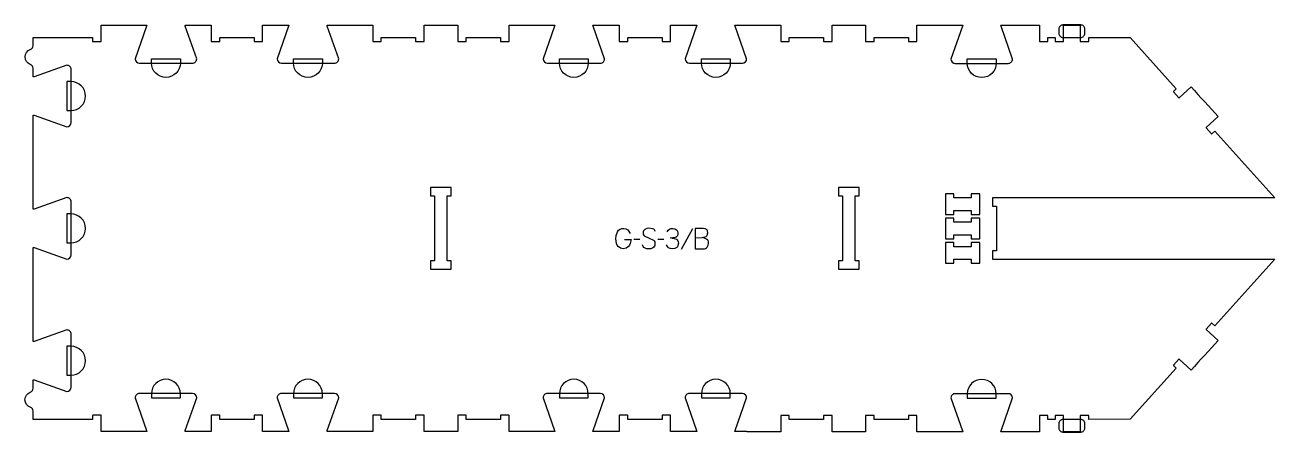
# Model space of a CAD drawing. Header units: millimetres. Extents: x -867 to 972, y -300 to 300.
import ezdxf

# ---------------------------------------------------------------- set-up
doc = ezdxf.new("R2010")
doc.units = ezdxf.units.MM
for name, color, linetype, true_color in [('1_ANYTOOL_1MMDEEP_LABELS_S', 2, 'Continuous', 0xffff00), ('3_ANYTOOL_CUTTHROUGH_INSID', 4, 'Continuous', 0x00ffff), ('4_ANYTOOL_CUTTHROUGH_OUTSI', 5, 'Continuous', 0x0000ff), ('5_ANYTOOL_HALF_MILL_9MM_IN', 3, 'Continuous', 0x00ff00)]:
    doc.layers.add(name, color=color, linetype=linetype, true_color=true_color)

msp = doc.modelspace()

# ---------------------------------------------------------------- linework, layer by layer
at = {"layer": '1_ANYTOOL_1MMDEEP_LABELS_S'}
for p, q in [((37.7, -16.1), (28.9, -16.2)), ((72.7, -16.1), (63.9, -16.2)), ((115.2, -0.5), (98.1, -31.2))]:
    msp.add_line(p, q, dxfattribs=at)
for points in [[(59.9, -4.6), (59.7, -3.2), (59.1, -2.1), (58.1, -1.2), (56.6, -0.6), (50.5, 0.3), (47.6, -0.1), (44.9, -1.5), (43.8, -2.5), (43.1, -3.7), (42.6, -5.1), (42.4, -6.7), (42.6, -8.3), (43.1, -9.7), (44, -10.8), (51.4, -14.6), (57.5, -17.5), (58.6, -18.5), (59.4, -19.7), (59.8, -21.2), (59.6, -24.7), (58.9, -26.2), (58, -27.5), (56.7, -28.5), (53.7, -29.9), (50.5, -30.3), (47.3, -30), (44.4, -28.8), (43.2, -27.9), (42.4, -26.8), (41.9, -25.6), (41.7, -24.1)], [(14.8, -16.2), (24.6, -16.2), (23.5, -22.2), (22.4, -24.5), (20.8, -26.5), (17.2, -29.1), (13.2, -30), (11.1, -29.8), (9.2, -29.2), (5.6, -26.5), (4.1, -24.5), (3, -22), (2.1, -15.5), (2.8, -10.2), (4.8, -5.1), (6.4, -2.8), (8.4, -1.3), (10.9, -0.3), (13.8, 0), (17.1, -0.6), (19.7, -2.3), (23.4, -7.4)], [(84.8, -14.2), (88.2, -14.8), (91.3, -16), (92.6, -16.9), (93.5, -18.2), (94.1, -19.7), (94.2, -21.6), (93.6, -25.4), (92.9, -26.9), (91.8, -28), (88.8, -29.5), (85, -30), (82.2, -29.6), (79.8, -28.6), (78, -26.8), (76.6, -24.3)], [(77.7, -4.9), (79.2, -2.8), (81, -1.2), (83.2, -0.3), (85.9, 0), (89, -0.5), (91.4, -1.9), (92.3, -2.9), (93, -4.2), (93.5, -7.2), (93.2, -9.7), (92.3, -11.5), (91, -12.7), (89.4, -13.5), (82, -14.2)], [(118.7, -13.7), (129.2, -13.5), (134.9, -12), (136, -11.1), (136.8, -9.9), (137.4, -6.5), (137, -3.6), (136.5, -2.5), (135.8, -1.6), (134.8, -0.9), (133.7, -0.4), (130.8, 0), (118.7, 0)], [(118.7, 0), (118.7, -30), (128.4, -30), (130.9, -30.1), (132.6, -30), (134.2, -29.5), (135.5, -28.7), (136.6, -27.5), (138.2, -24.6), (138.7, -21.5), (138.6, -19.6), (138, -18), (137.1, -16.7), (135.8, -15.6), (132.7, -14.2), (129.2, -13.5)]]:
    msp.add_lwpolyline(points, dxfattribs=at)
at = {"layer": '3_ANYTOOL_CUTTHROUGH_INSID'}
for points in [[(-239.8, 60.3), (-270.3, 60.3), (-270.3, 47.8), (-264.3, 47.8), (-264.3, -47.7), (-270.3, -47.7), (-270.3, -60.2), (-239.8, -60.2), (-239.8, -47.7), (-245.8, -47.7), (-245.8, 47.8), (-239.8, 47.8)], [(329.7, 60.3), (329.7, 47.8), (335.7, 47.8), (335.7, -47.7), (329.7, -47.7), (329.7, -60.2), (360.2, -60.2), (360.2, -47.7), (354.2, -47.7), (354.2, 47.8), (360.2, 47.8), (360.2, 60.3)], [(537.6, 51.1), (525.1, 51.1), (525.1, 45.1), (499.6, 45.1), (499.6, 51.1), (487.1, 51.1), (487.1, 20.6), (499.6, 20.6), (499.6, 26.6), (525.1, 26.6), (525.1, 20.6), (537.6, 20.6)], [(537.6, 15.1), (525.1, 15.1), (525.1, 9.1), (499.6, 9.1), (499.6, 15.1), (487.1, 15.1), (487.1, -15.4), (499.6, -15.4), (499.6, -9.4), (525.1, -9.4), (525.1, -15.4), (537.6, -15.4)], [(537.6, -20.9), (525.1, -20.9), (525.1, -26.9), (499.6, -26.9), (499.6, -20.9), (487.1, -20.9), (487.1, -51.4), (499.6, -51.4), (499.6, -45.4), (525.1, -45.4), (525.1, -51.4), (537.6, -51.4)]]:
    msp.add_lwpolyline(points, close=True, dxfattribs=at)
at = {"layer": '4_ANYTOOL_CUTTHROUGH_OUTSI'}
msp.add_lwpolyline([(177.7, 297.9), (177.5, 299.3), (194.7, 299.3, 0.349935), (194.9, 299.1), (244.7, 299.1), (244.7, 275.4, 0.414214), (244.9, 275.1), (256.9, 275.1, 0.414214), (257.2, 275.4), (257.2, 281.1), (307.7, 281.1), (307.7, 275.4, 0.414214), (307.9, 275.1), (319.9, 275.1, 0.414214), (320.2, 275.4), (320.2, 299.1), (369.7, 299.1), (369.7, 275.4, 0.414214), (369.9, 275.1), (381.9, 275.1, 0.414214), (382.2, 275.4), (382.2, 281.1), (432.7, 281.1), (432.7, 275.4, 0.414214), (432.9, 275.1), (444.9, 275.1, 0.414214), (445.2, 275.4), (445.2, 299.1), (512.4, 299.1), (512.1, 297.7), (495.2, 249.4), (495.7, 247.1), (497.1, 244.9), (499.2, 243.6), (501.5, 243.1), (579.5, 243.1, 0.419618), (585.7, 249.4), (568.8, 297.7), (568.6, 299.1), (625.3, 299.1), (625.3, 275.4, 0.414214), (625.5, 275.1), (637.5, 275.1, 0.414214), (637.8, 275.4), (637.8, 281.1), (648.3, 281.1), (648.3, 275.4, 0.414214), (648.5, 275.1), (660.5, 275.1, 0.414214), (660.8, 275.4), (660.8, 299.1), (685.3, 299.1), (685.3, 275.4, 0.414214), (685.5, 275.1), (697.5, 275.1, 0.414214), (697.8, 275.4), (697.8, 281.1), (758.9, 281.4), (826.6, 205.5), (822.4, 201.7, 0.414214), (822.3, 201.3), (830.4, 192.4, 0.414213), (830.7, 192.4), (848.4, 208.3, -0.002847), (888.2, 164.6), (870.5, 148.7, 0.414214), (870.5, 148.3), (878.6, 139.4, 0.414214), (878.9, 139.4), (883.2, 143.3), (971.8, 45.1), (556.4, 45.1, 0.414171), (556.1, 44.8), (556.1, 32.8, 0.414214), (556.4, 32.6), (562.1, 32.6), (562.1, -32.9), (556.4, -32.9, 0.414214), (556.1, -33.2), (556.1, -45.2, 0.414255), (556.4, -45.4), (971.8, -45.4), (883.2, -143.5), (878.9, -139.7, 0.414214), (878.6, -139.7), (870.5, -148.6, 0.414214), (870.5, -149), (888.2, -164.9, -0.002847), (848.4, -208.6), (830.7, -192.7, 0.414213), (830.4, -192.7), (822.3, -201.6, 0.414214), (822.4, -202), (826.6, -205.8), (758.9, -281.1), (697.8, -281.4), (697.8, -275.6, 0.414214), (697.5, -275.4), (685.5, -275.4, 0.414214), (685.3, -275.6), (685.3, -299.4), (660.8, -299.4), (660.8, -275.6, 0.414214), (660.5, -275.4), (648.5, -275.4, 0.414214), (648.3, -275.6), (648.3, -281.4), (637.8, -281.4), (637.8, -275.6, 0.414214), (637.5, -275.4), (625.5, -275.4, 0.414214), (625.3, -275.6), (625.3, -299.4), (568.6, -299.4), (568.8, -298), (585.7, -249.6), (585.3, -247.3), (583.9, -245.2), (581.8, -243.8), (579.5, -243.4), (501.5, -243.4, 0.419618), (495.2, -249.7), (512.1, -298), (512.4, -299.4), (445.2, -299.4), (445.2, -275.6, 0.414214), (444.9, -275.4), (432.9, -275.4, 0.414214), (432.7, -275.6), (432.7, -281.4), (382.2, -281.4), (382.2, -275.6, 0.414214), (381.9, -275.4), (369.9, -275.4, 0.414214), (369.7, -275.6), (369.7, -299.4), (320.2, -299.4), (320.2, -275.6, 0.414214), (319.9, -275.4), (307.9, -275.4, 0.414214), (307.7, -275.6), (307.7, -281.4), (257.2, -281.4), (257.2, -275.6, 0.414214), (256.9, -275.4), (244.9, -275.4, 0.414214), (244.7, -275.6), (244.7, -299.4), (195.2, -299.4, 0.349935), (194.9, -299.2), (177.5, -299.2), (177.7, -297.8), (194.6, -249.4), (194.2, -247.1), (192.8, -245), (190.7, -243.6), (188.4, -243.2), (110.4, -243.2, 0.419618), (104.1, -249.5), (121, -297.8), (121.3, -299.2), (82.7, -299.2), (82.7, -275.4, 0.414214), (82.4, -275.2), (70.4, -275.2, 0.414214), (70.2, -275.4), (70.2, -281.2), (19.7, -281.2), (19.7, -275.4, 0.414214), (19.4, -275.2), (7.4, -275.2, 0.414214), (7.2, -275.4), (7.2, -299.2), (-31.4, -299.2), (-31.2, -297.8), (-14.3, -249.4), (-14.7, -247.1), (-16.1, -245), (-18.2, -243.6), (-20.5, -243.2), (-98.5, -243.2, 0.419618), (-104.8, -249.5), (-87.9, -297.8), (-87.6, -299.2), (-154.8, -299.2), (-154.8, -275.4, 0.414214), (-155.1, -275.2), (-167.1, -275.2, 0.414214), (-167.3, -275.4), (-167.3, -281.2), (-217.8, -281.2), (-217.8, -275.4, 0.414214), (-218.1, -275.2), (-230.1, -275.2, 0.414214), (-230.3, -275.4), (-230.3, -299.2), (-279.8, -299.2), (-279.8, -275.4, 0.414214), (-280.1, -275.2), (-292.1, -275.2, 0.414214), (-292.3, -275.4), (-292.3, -281.2), (-342.8, -281.2), (-342.8, -275.4, 0.414214), (-343.1, -275.2), (-355.1, -275.2, 0.414214), (-355.3, -275.4), (-355.3, -299.2), (-422.5, -299.2), (-422.3, -297.8), (-405.4, -249.4), (-405.8, -247.1), (-407.2, -245), (-409.3, -243.6), (-411.6, -243.2), (-489.6, -243.2, 0.419618), (-495.9, -249.5), (-479, -297.8), (-478.7, -299.2), (-517.3, -299.2), (-517.3, -275.4, 0.414214), (-517.6, -275.2), (-529.6, -275.2, 0.414214), (-529.8, -275.4), (-529.8, -281.2), (-580.3, -281.2), (-580.3, -275.4, 0.414214), (-580.6, -275.2), (-592.6, -275.2, 0.414214), (-592.8, -275.4), (-592.8, -299.2), (-631.4, -299.2), (-631.2, -297.8), (-614.3, -249.4), (-614.7, -247.1), (-616.1, -245), (-618.2, -243.6), (-620.5, -243.2), (-698.5, -243.2, 0.419618), (-704.8, -249.5), (-687.9, -297.8), (-687.6, -299.2), (-754.8, -299.2), (-754.8, -275.4, 0.414214), (-755.1, -275.2), (-767.1, -275.2, 0.414214), (-767.3, -275.4), (-767.3, -281.2), (-854.8, -281.2), (-854.8, -269.3, 0.317837), (-859, -263.4, -0.707107), (-859, -241.2, 0.317837), (-854.8, -235.3), (-854.8, -222.9), (-853.4, -223.2), (-805.1, -240.1), (-802.8, -239.6), (-800.7, -238.3), (-799.3, -236.1), (-798.8, -233.8), (-798.8, -155.8, 0.419618), (-805.2, -149.6), (-853.4, -166.5), (-854.8, -166.7), (-854.8, -28), (-853.4, -28.3), (-805.1, -45.2), (-802.8, -44.7), (-800.7, -43.4), (-799.3, -41.2), (-798.8, -38.9), (-798.8, 39.1, 0.419618), (-805.2, 45.3), (-853.4, 28.4), (-854.8, 28.2), (-854.8, 166.9), (-853.4, 166.6), (-805.1, 149.7), (-802.8, 150.2), (-800.7, 151.5), (-799.3, 153.7), (-798.8, 156), (-798.8, 234, 0.419618), (-805.2, 240.2), (-853.4, 223.3), (-854.8, 223.1), (-854.8, 235.5, 0.317837), (-859, 241.4, -0.707107), (-859, 263.5, 0.317837), (-854.8, 269.4), (-854.8, 281.3), (-767.3, 281.3), (-767.3, 275.6, 0.414214), (-767.1, 275.3), (-755.1, 275.3, 0.414214), (-754.8, 275.6), (-754.8, 299.3), (-687.6, 299.3), (-687.9, 297.9), (-704.8, 249.6), (-704.3, 247.3), (-702.9, 245.1), (-700.8, 243.8), (-698.5, 243.3), (-620.5, 243.3, 0.419618), (-614.3, 249.6), (-631.2, 297.9), (-631.4, 299.3), (-592.8, 299.3), (-592.8, 275.6, 0.414214), (-592.6, 275.3), (-580.6, 275.3, 0.414214), (-580.3, 275.6), (-580.3, 281.3), (-529.8, 281.3), (-529.8, 275.6, 0.414214), (-529.6, 275.3), (-517.6, 275.3, 0.414214), (-517.3, 275.6), (-517.3, 299.3), (-478.7, 299.3), (-479, 297.9), (-495.9, 249.6), (-495.4, 247.3), (-494, 245.1), (-491.9, 243.8), (-489.6, 243.3), (-411.6, 243.3, 0.419618), (-405.4, 249.6), (-422.3, 297.9), (-422.5, 299.3), (-355.3, 299.3), (-355.3, 275.6, 0.414214), (-355.1, 275.3), (-343.1, 275.3, 0.414214), (-342.8, 275.6), (-342.8, 281.3), (-292.3, 281.3), (-292.3, 275.6, 0.414214), (-292.1, 275.3), (-280.1, 275.3, 0.414214), (-279.8, 275.6), (-279.8, 299.3), (-230.3, 299.3), (-230.3, 275.6, 0.414214), (-230.1, 275.3), (-218.1, 275.3, 0.414214), (-217.8, 275.6), (-217.8, 281.3), (-167.3, 281.3), (-167.3, 275.6, 0.414214), (-167.1, 275.3), (-155.1, 275.3, 0.414214), (-154.8, 275.6), (-154.8, 299.3), (-87.6, 299.3), (-87.9, 297.9), (-104.8, 249.6), (-104.3, 247.3), (-102.9, 245.1), (-100.8, 243.8), (-98.5, 243.3), (-20.5, 243.3, 0.419618), (-14.3, 249.6), (-31.2, 297.9), (-31.4, 299.3), (7.2, 299.3), (7.2, 275.6, 0.414214), (7.4, 275.3), (19.4, 275.3, 0.414214), (19.7, 275.6), (19.7, 281.3), (70.2, 281.3), (70.2, 275.6, 0.414214), (70.4, 275.3), (82.4, 275.3, 0.414214), (82.7, 275.6), (82.7, 299.3), (121.3, 299.3), (121, 297.9), (104.1, 249.6), (104.6, 247.3), (106, 245.1), (108.1, 243.8), (110.4, 243.3), (188.4, 243.3), (190.7, 243.8), (192.8, 245.1), (194.2, 247.3), (194.6, 249.6)], format="xyb", close=True, dxfattribs=at)
at = {"layer": '5_ANYTOOL_HALF_MILL_9MM_IN'}
for points in [[(659.9, 299.6, 0.414214), (653.9, 293.6), (653.9, 287.2, 0.414214), (659.9, 281.2), (686.1, 281.2, 0.414214), (692.1, 287.2), (692.1, 293.6, 0.414214), (686.1, 299.6)], [(-638.3, 243.6, -1), (-680.8, 243.6), (-680.8, 249.8), (-638.3, 249.8)], [(-429.4, 243.6, -1), (-471.9, 243.6), (-471.9, 249.8), (-429.4, 249.8)], [(-38.3, 243.6, -1), (-80.8, 243.6), (-80.8, 249.8), (-38.3, 249.8)], [(170.6, 243.6, -1), (128.1, 243.6), (128.1, 249.8), (170.6, 249.8)], [(561.7, 243.4, -1), (519.2, 243.4), (519.2, 249.6), (561.7, 249.6)], [(-799.1, 173.7, 1), (-799.1, 216.2), (-805.3, 216.2), (-805.3, 173.7)], [(-799.1, -21.2, 1), (-799.1, 21.3), (-805.3, 21.3), (-805.3, -21.2)], [(-799.1, -216.1, 1), (-799.1, -173.6), (-805.3, -173.6), (-805.3, -216.1)], [(-638.3, -243.4, 1), (-680.8, -243.4), (-680.8, -249.7), (-638.3, -249.7)], [(-429.4, -243.4, 1), (-471.9, -243.4), (-471.9, -249.7), (-429.4, -249.7)], [(-38.3, -243.4, 1), (-80.8, -243.4), (-80.8, -249.7), (-38.3, -249.7)], [(170.6, -243.4, 1), (128.1, -243.4), (128.1, -249.7), (170.6, -249.7)], [(561.7, -243.6, 1), (519.2, -243.6), (519.2, -249.9), (561.7, -249.9)], [(659.9, -281.4, 0.414214), (653.9, -287.4), (653.9, -293.9, 0.414214), (659.9, -299.9), (686.1, -299.9, 0.414214), (692.1, -293.9), (692.1, -287.4, 0.414214), (686.1, -281.4)]]:
    msp.add_lwpolyline(points, format="xyb", close=True, dxfattribs=at)

doc.saveas('drawing.dxf')
